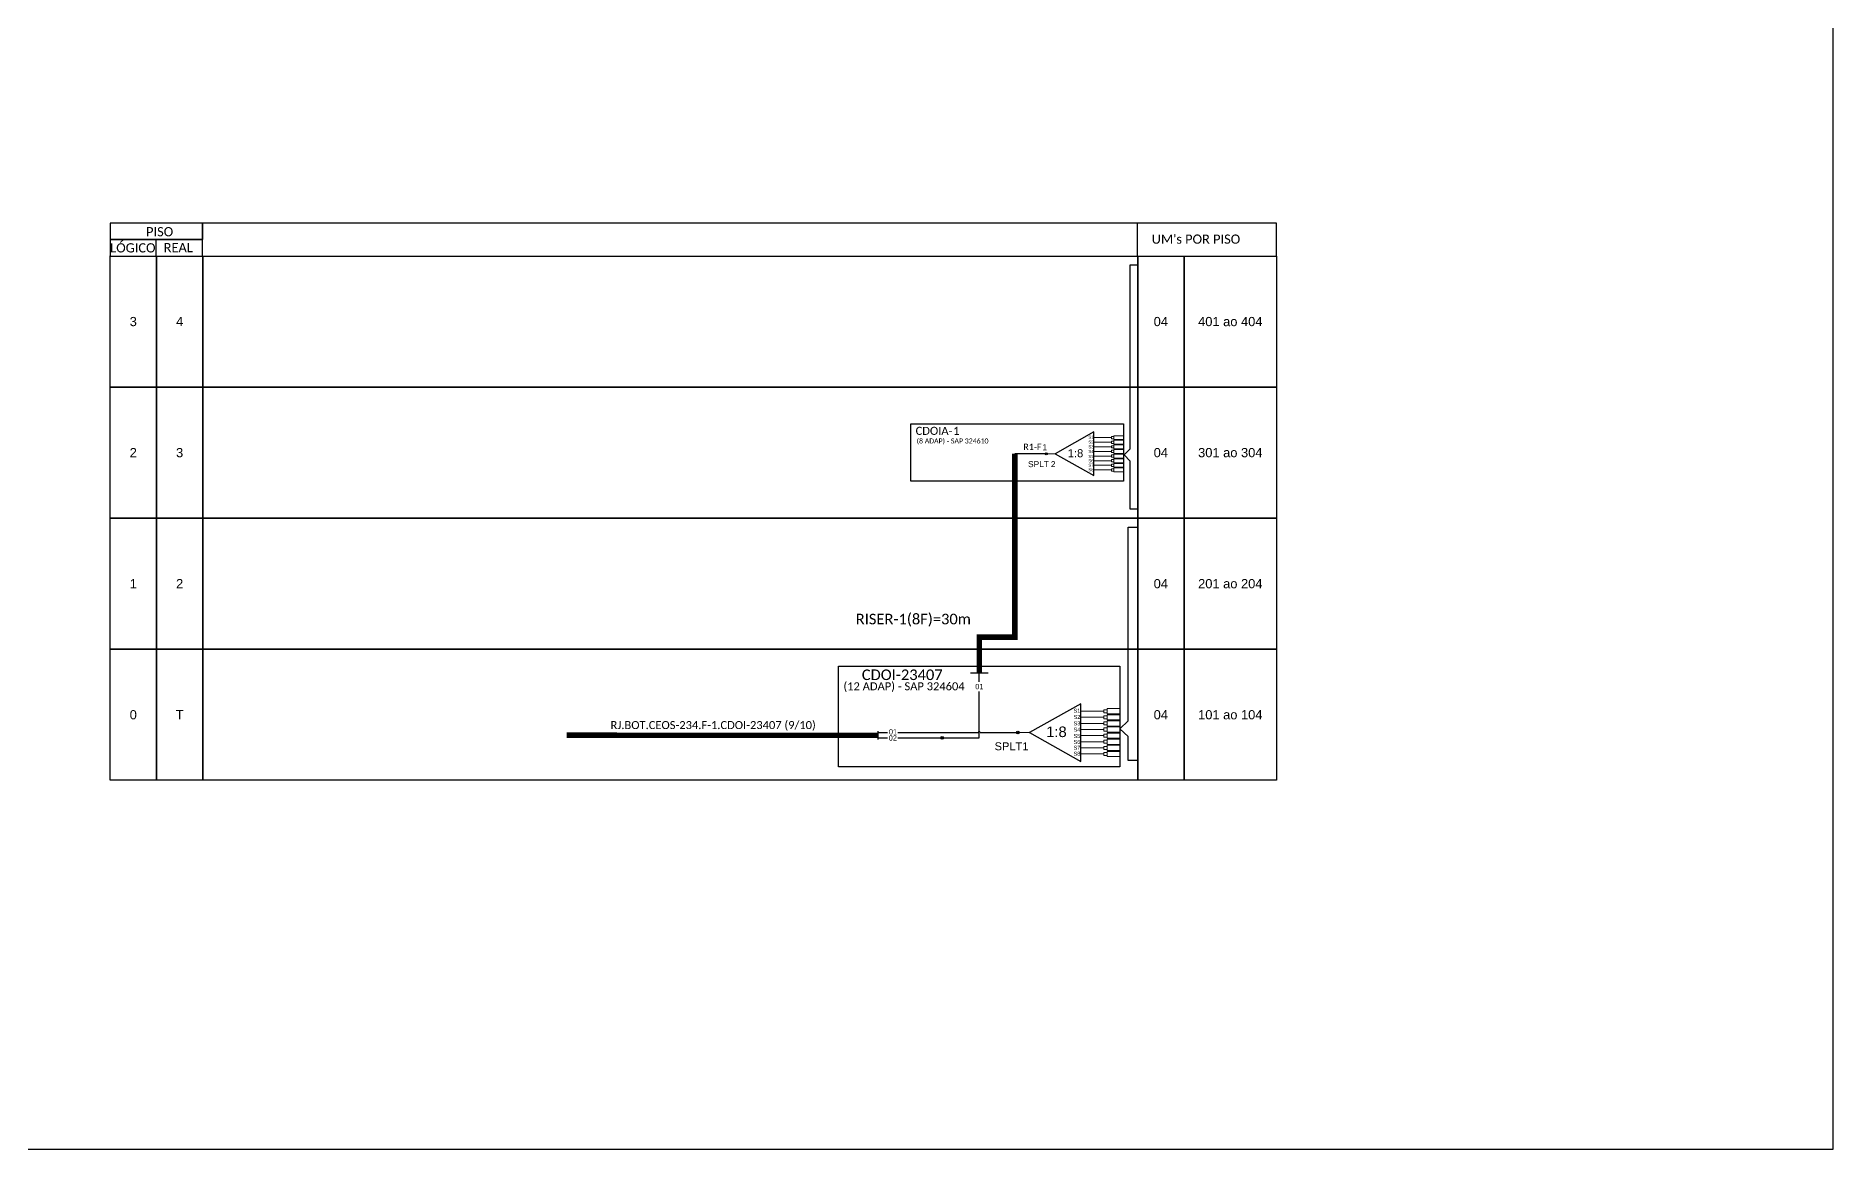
# Model space of a CAD drawing. Extents: x -89 to 749, y 705 to 1299.
# Drawn here: x 417.3 to 749.2, y 705 to 910.6 of the extents above; entities that cross this region are included whole.
import ezdxf
from ezdxf.enums import TextEntityAlignment as Align

# ---------------------------------------------------------------- set-up
doc = ezdxf.new("R2010")
doc.units = 0
doc.styles.add('ARIAL', font='arial.ttf')
doc.styles.add('WMF-Calibri0', font='calibri.ttf')

# ---------------------------------------------------------------- blocks, each defined once
blk = doc.blocks.new('SPLT_1-8_SC-APC')
at = {"color": 1}
blk.add_lwpolyline([(-7.37, -2.1), (-17.04, -7.55), (-7.37, -13), (-7.37, -2.1)], dxfattribs=at)
at = {"color": 3, "lineweight": 0}
for points in [[(-2.99, -3.51), (-7.37, -3.51)], [(-2.41, -3.02), (-2.41, -4)], [(-2.41, -3.02), (0, -3.02)], [(-2.41, -4), (0, -4)], [(-2.41, -4.17), (-2.41, -5.16)], [(-2.41, -4.17), (0, -4.17)], [(-7.37, -4.66), (-2.99, -4.66)], [(-7.37, -5.82), (-2.99, -5.82)], [(-7.37, -6.97), (-2.99, -6.97)], [(-7.37, -8.12), (-2.99, -8.12)], [(-2.41, -5.16), (0, -5.16)], [(-2.41, -5.32), (-2.41, -6.31)], [(-2.41, -5.32), (0, -5.32)], [(-2.41, -6.31), (0, -6.31)], [(-2.41, -6.48), (-2.41, -7.46)], [(-2.41, -6.48), (0, -6.48)], [(-2.41, -7.46), (0, -7.46)], [(-2.41, -7.63), (-2.41, -8.62)], [(-2.41, -7.63), (0, -7.63)], [(-2.41, -8.62), (0, -8.62)], [(-2.41, -8.78), (-2.41, -9.77)], [(-2.41, -8.78), (0, -8.78)], [(-7.37, -9.28), (-2.99, -9.28)], [(-7.37, -10.43), (-2.99, -10.43)], [(-7.37, -11.58), (-2.99, -11.58)], [(-2.41, -9.77), (0, -9.77)], [(-2.41, -9.94), (-2.41, -10.92)], [(-2.41, -9.94), (0, -9.94)], [(-2.41, -10.92), (0, -10.92)], [(-2.41, -11.09), (-2.41, -12.08)], [(-2.41, -11.09), (0, -11.09)], [(-2.41, -12.08), (0, -12.08)]]:
    blk.add_lwpolyline(points, dxfattribs=at)
for points in [[(-2.99, -3.22), (-2.41, -3.22), (-2.41, -3.8), (-2.99, -3.8)], [(-2.99, -4.38), (-2.41, -4.38), (-2.41, -4.95), (-2.99, -4.95)], [(-2.99, -5.53), (-2.41, -5.53), (-2.41, -6.1), (-2.99, -6.1)], [(-2.99, -6.68), (-2.41, -6.68), (-2.41, -7.26), (-2.99, -7.26)], [(-2.99, -7.84), (-2.41, -7.84), (-2.41, -8.41), (-2.99, -8.41)], [(-2.99, -8.99), (-2.41, -8.99), (-2.41, -9.56), (-2.99, -9.56)], [(-2.99, -10.14), (-2.41, -10.14), (-2.41, -10.72), (-2.99, -10.72)], [(-2.99, -11.3), (-2.41, -11.3), (-2.41, -11.87), (-2.99, -11.87)]]:
    blk.add_lwpolyline(points, close=True, dxfattribs=at)
at = {"color": 1, "lineweight": 0}
blk.add_lwpolyline([(-17.04, -7.55), (-19.26, -7.55)], dxfattribs=at)
at = {"color": 1, "style": 'ARIAL'}
for s, height, p in [('S1', 0.75, (-8.74, -3.78)), ('S2', 0.75, (-8.74, -4.97)), ('1:8', 2, (-13.91, -8.4)), ('S3', 0.75, (-8.74, -6.18)), ('S4', 0.75, (-8.74, -7.36)), ('S5', 0.75, (-8.74, -8.57)), ('S6', 0.75, (-8.74, -9.69)), ('S7', 0.75, (-8.74, -10.78)), ('S8', 0.75, (-8.74, -11.9))]:
    blk.add_text(s, height=height, dxfattribs=at).set_placement(p)

msp = doc.modelspace()

# ---------------------------------------------------------------- hatches: boundary and pattern name
h = msp.add_hatch(color=3)
h.dxf.hatch_style = 1
edge = h.paths.add_edge_path()
edge.add_arc((603.94, 833.41), 0.189, 0, 360)

# ---------------------------------------------------------------- linework, layer by layer
at = {"color": 1}
for p, q in [((565.57, 794.17), (617.51, 794.17)), ((565.57, 775.62), (565.57, 794.17)), ((617.51, 794.17), (617.51, 775.62)), ((610.31, 787.25), (600.86, 781.92)), ((610.31, 776.6), (610.31, 787.25)), ((572.81, 782.2), (572.81, 780.67)), ((600.86, 781.92), (610.31, 776.6)), ((617.51, 775.62), (565.57, 775.62))]:
    msp.add_line(p, q, dxfattribs=at)
at = {"color": 5}
for p, q in [((589.93, 792.96), (593.18, 792.96)), ((591.55, 791.31), (591.55, 792.96)), ((591.55, 780.94), (591.55, 789.49)), ((584.69, 780.94), (591.55, 780.94))]:
    msp.add_line(p, q, dxfattribs=at)
at = {"color": 3, "lineweight": 0}
for p, q in [((614.59, 785.87), (610.31, 785.87)), ((610.31, 784.74), (614.59, 784.74)), ((610.31, 783.61), (614.59, 783.61)), ((614.59, 786.15), (615.15, 786.15)), ((614.59, 785.59), (614.59, 786.15)), ((615.15, 785.59), (614.59, 785.59)), ((614.59, 785.02), (615.15, 785.02)), ((614.59, 784.46), (614.59, 785.02)), ((615.15, 784.46), (614.59, 784.46)), ((614.59, 783.89), (615.15, 783.89)), ((614.59, 783.33), (614.59, 783.89)), ((615.15, 783.33), (614.59, 783.33)), ((615.15, 786.35), (615.15, 785.39)), ((615.15, 786.35), (617.51, 786.35)), ((615.15, 786.15), (615.15, 785.59)), ((615.15, 785.39), (617.51, 785.39)), ((615.15, 785.22), (615.15, 784.26)), ((615.15, 785.22), (617.51, 785.22)), ((615.15, 785.02), (615.15, 784.46)), ((615.15, 784.26), (617.51, 784.26)), ((615.15, 784.1), (615.15, 783.13)), ((615.15, 784.1), (617.51, 784.1)), ((615.15, 783.89), (615.15, 783.33)), ((610.31, 782.49), (614.59, 782.49)), ((610.31, 781.36), (614.59, 781.36)), ((610.31, 780.23), (614.59, 780.23)), ((614.59, 782.77), (615.15, 782.77)), ((614.59, 782.21), (614.59, 782.77)), ((615.15, 782.21), (614.59, 782.21)), ((614.59, 781.64), (615.15, 781.64)), ((614.59, 781.08), (614.59, 781.64)), ((615.15, 781.08), (614.59, 781.08)), ((614.59, 780.51), (615.15, 780.51)), ((614.59, 779.95), (614.59, 780.51)), ((615.15, 783.13), (617.51, 783.13)), ((615.15, 782.97), (615.15, 782)), ((615.15, 782.97), (617.51, 782.97)), ((615.15, 782.77), (615.15, 782.21)), ((615.15, 782), (617.51, 782)), ((615.15, 781.84), (615.15, 780.88)), ((615.15, 781.84), (617.51, 781.84)), ((615.15, 781.64), (615.15, 781.08)), ((615.15, 780.88), (617.51, 780.88)), ((615.15, 780.71), (615.15, 779.75)), ((615.15, 780.71), (617.51, 780.71)), ((615.15, 780.51), (615.15, 779.95)), ((610.31, 779.1), (614.59, 779.1)), ((610.31, 777.98), (614.59, 777.98)), ((615.15, 779.95), (614.59, 779.95)), ((614.59, 779.38), (615.15, 779.38)), ((614.59, 778.82), (614.59, 779.38)), ((615.15, 778.82), (614.59, 778.82)), ((614.59, 778.26), (615.15, 778.26)), ((614.59, 777.7), (614.59, 778.26)), ((615.15, 777.7), (614.59, 777.7)), ((615.15, 779.75), (617.51, 779.75)), ((615.15, 779.59), (615.15, 778.62)), ((615.15, 779.59), (617.51, 779.59)), ((615.15, 779.38), (615.15, 778.82)), ((615.15, 778.62), (617.51, 778.62)), ((615.15, 778.46), (615.15, 777.49)), ((615.15, 778.46), (617.51, 778.46)), ((615.15, 778.26), (615.15, 777.7)), ((615.15, 777.49), (617.51, 777.49))]:
    msp.add_line(p, q, dxfattribs=at)
at = {"color": 3}
for p, q in [((572.81, 781.92), (574.63, 781.92)), ((576.51, 781.92), (591.35, 781.92)), ((591.74, 781.92), (598.68, 781.92))]:
    msp.add_line(p, q, dxfattribs=at)
at = {"color": 2}
for p, q in [((572.81, 780.94), (574.63, 780.94)), ((576.52, 780.94), (584.69, 780.94))]:
    msp.add_line(p, q, dxfattribs=at)
at = {"color": 1, "lineweight": 0}
msp.add_line((600.86, 781.92), (598.68, 781.92), dxfattribs=at)
for points in [[(-89.32, 705.02), (749.25, 705.02), (749.25, 1299.02), (-89.32, 1299.02), (-89.32, 705.02)], [(439.56, 869.92), (439.56, 872.96)], [(448.12, 869.92), (646.48, 869.92), (646.48, 876), (448.12, 876), (448.12, 876), (448.12, 872.96)], [(620.79, 869.92), (620.79, 876)]]:
    msp.add_lwpolyline(points)
for points in [[(431.01, 872.96), (448.12, 872.96), (448.12, 876), (431.01, 876)], [(431.01, 869.92), (448.12, 869.92), (448.12, 872.96), (431.01, 872.96)], [(431.04, 869.92), (439.59, 869.92), (439.59, 845.72), (431.04, 845.72)], [(439.59, 869.92), (448.14, 869.92), (448.14, 845.72), (439.59, 845.72)], [(448.14, 869.92), (620.82, 869.92), (620.82, 845.72), (448.14, 845.72)], [(620.82, 869.92), (629.37, 869.92), (629.37, 845.72), (620.82, 845.72)], [(629.37, 869.92), (646.48, 869.92), (646.48, 845.72), (629.37, 845.72)], [(431.04, 845.72), (439.59, 845.72), (439.59, 821.52), (431.04, 821.52)], [(439.59, 845.72), (448.14, 845.72), (448.14, 821.52), (439.59, 821.52)], [(448.14, 845.72), (620.82, 845.72), (620.82, 821.52), (448.14, 821.52)], [(620.82, 845.72), (629.37, 845.72), (629.37, 821.52), (620.82, 821.52)], [(629.37, 845.72), (646.48, 845.72), (646.48, 821.52), (629.37, 821.52)], [(431.04, 821.52), (439.59, 821.52), (439.59, 797.32), (431.04, 797.32)], [(439.59, 821.52), (448.14, 821.52), (448.14, 797.32), (439.59, 797.32)], [(448.14, 821.52), (620.82, 821.52), (620.82, 797.32), (448.14, 797.32)], [(620.82, 821.52), (629.37, 821.52), (629.37, 797.32), (620.82, 797.32)], [(629.37, 821.52), (646.48, 821.52), (646.48, 797.32), (629.37, 797.32)], [(431.04, 797.32), (439.59, 797.32), (439.59, 773.11), (431.04, 773.11)], [(439.59, 797.32), (448.14, 797.32), (448.14, 773.11), (439.59, 773.11)], [(448.14, 797.32), (620.82, 797.32), (620.82, 773.11), (448.14, 773.11)], [(620.82, 797.32), (629.37, 797.32), (629.37, 773.11), (620.82, 773.11)], [(629.37, 797.32), (646.48, 797.32), (646.48, 773.11), (629.37, 773.11)]]:
    msp.add_lwpolyline(points, close=True)
at = {"color": 3}
for points in [[(620.67, 823.2), (619.45, 823.2), (619.44, 832.07), (618.29, 833.18), (619.44, 834.3), (619.44, 868.28), (620.66, 868.28)], [(620.66, 776.74), (619.04, 776.74), (619.04, 781.17), (617.51, 782.64), (619.05, 784.12), (619.05, 819.87), (620.66, 819.87)]]:
    msp.add_lwpolyline(points, dxfattribs=at)
at = {"color": 1}
msp.add_lwpolyline([(578.93, 838.91), (618.2, 838.91), (618.2, 828.33), (578.93, 828.33)], close=True, dxfattribs=at)
at = {"color": 5, "const_width": 1}
msp.add_lwpolyline([(598.13, 833.41), (598.13, 799.54), (591.55, 799.54), (591.55, 792.96)], dxfattribs=at)
at = {"color": 5}
msp.add_lwpolyline([(603.94, 833.41), (598.13, 833.41)], dxfattribs=at)
at = {"color": 1, "const_width": 1}
msp.add_lwpolyline([(515.35, 781.44), (572.81, 781.43)], dxfattribs=at)
at = {"color": 3}
for centre, radius in [((603.94, 833.41), 0.189), ((584.69, 780.94), 0.251), ((598.68, 781.92), 0.251)]:
    msp.add_circle(centre, radius, dxfattribs=at)
msp.add_arc((591.55, 781.92), 0.198, 0, 180, dxfattribs=at)
for p in [(431.04, 869.92), (431.04, 845.72), (431.04, 821.52), (431.04, 797.32), (600.86, 781.92)]:
    msp.add_point(p)
at = {"color": 3, "linetype": 'Continuous'}
for points in [[(584.52, 780.77), (584.44, 780.94), (584.52, 781.12)], [(584.69, 780.69), (584.52, 781.12), (584.69, 781.2)], [(584.52, 780.77), (584.52, 781.12), (584.69, 780.69)], [(584.69, 780.69), (584.69, 781.2), (584.87, 780.77)], [(584.87, 780.77), (584.69, 781.2), (584.87, 781.12)], [(584.87, 780.77), (584.87, 781.12), (584.94, 780.94)], [(598.5, 781.75), (598.43, 781.92), (598.5, 782.1)], [(598.68, 781.67), (598.5, 782.1), (598.68, 782.17)], [(598.5, 781.75), (598.5, 782.1), (598.68, 781.67)], [(598.68, 781.67), (598.68, 782.17), (598.86, 781.75)], [(598.86, 781.75), (598.68, 782.17), (598.86, 782.1)], [(598.86, 781.75), (598.86, 782.1), (598.93, 781.92)]]:
    msp.add_solid(points, dxfattribs=at)

# ---------------------------------------------------------------- block references
at = {"color": 3, "xscale": 0.7391304347826088, "yscale": 0.7391304347826088, "zscale": 0.7391304347826088}
msp.add_blockref('SPLT_1-8_SC-APC', (618.18, 838.98), dxfattribs=at)

# ---------------------------------------------------------------- texts
at = {"style": 'WMF-Calibri0'}
for s, p in [('     PISO', (434.68, 873.56)), ("UM's POR PISO", (623.4, 872.19)), ('  LÓGICO', (429.84, 870.58)), ('    REAL', (438.53, 870.62))]:
    msp.add_text(s, height=1.7, dxfattribs=at).set_placement(p)
at = {"style": 'ARIAL'}
for s, height, p in [('3', 1.7, (435.31, 857.82)), ('4', 1.7, (443.87, 857.82)), ('04', 1.7, (625.09, 857.82)), ('401 ao 404', 1.7, (637.92, 857.82)), ('2', 1.7, (435.31, 833.62)), ('3', 1.7, (443.87, 833.62)), ('04', 1.7, (625.09, 833.62)), ('301 ao 304', 1.7, (637.92, 833.62)), ('1', 1.7, (435.31, 809.42)), ('2', 1.7, (443.87, 809.42)), ('04', 1.7, (625.09, 809.42)), ('201 ao 204', 1.7, (637.92, 809.42)), ('01', 0.978, (591.57, 790.42)), ('0', 1.7, (435.31, 785.22)), ('T', 1.7, (443.87, 785.22)), ('04', 1.7, (625.09, 785.22)), ('101 ao 104', 1.7, (637.92, 785.22)), ('02', 0.978, (575.59, 780.92)), ('01', 0.978, (575.62, 782.07))]:
    msp.add_text(s, height=height, dxfattribs=at).set_placement(p, align=Align.MIDDLE_CENTER)
at = {"color": 1}
for s, height, style, p in [('CDOIA-', 1.478, 'WMF-Calibri0', (579.8, 836.9)), ('1', 1.48, 'WMF-Calibri0', (586.74, 836.9)), ('CDOI-23407', 1.955, 'WMF-Calibri0', (569.86, 791.62)), ('RJ.BOT.CEOS-234.F-1.CDOI-23407 (9/10)', 1.4783, 'WMF-Calibri0', (523.46, 782.57)), ('S1', 0.733, 'ARIAL', (608.97, 785.6)), ('S2', 0.733, 'ARIAL', (608.97, 784.45)), ('S3', 0.733, 'ARIAL', (608.97, 783.26)), ('1:8', 1.955, 'ARIAL', (603.91, 781.09)), ('S4', 0.733, 'ARIAL', (608.97, 782.11)), ('S5', 0.733, 'ARIAL', (608.97, 780.92)), ('S6', 0.733, 'ARIAL', (608.97, 779.83)), ('S7', 0.733, 'ARIAL', (608.97, 778.76)), ('S8', 0.733, 'ARIAL', (608.97, 777.66))]:
    msp.add_text(s, height=height, dxfattribs=dict(at, style=style)).set_placement(p)
at = {"color": 1, "style": 'WMF-Calibri0'}
for s, height, p in [('(8 ADAP) - SAP 324610', 0.9239, (586.63, 835.31)), ('(12 ADAP) - SAP 324604', 1.4783, (577.66, 789.73))]:
    msp.add_text(s, height=height, dxfattribs=at).set_placement(p, align=Align.CENTER)
at = {"color": 5, "style": 'WMF-Calibri0'}
for s, height, p in [('R1-F', 1.183, (599.7, 834.09)), ('RISER-1(8F)=30m', 1.9555, (568.74, 801.91))]:
    msp.add_text(s, height=height, dxfattribs=at).set_placement(p)
at = {"color": 5, "style": 'ARIAL'}
msp.add_text('1', height=1.11, dxfattribs=at).set_placement((603.67, 834.06), align=Align.CENTER)
at = {"color": 7, "style": 'ARIAL'}
for s, height, p in [('SPLT', 1.109, (602.5, 830.94)), ('2', 1.11, (605.21, 830.94))]:
    msp.add_text(s, height=height, dxfattribs=at).set_placement(p, align=Align.CENTER)
at = {"style": 'ARIAL'}
msp.add_text('SPLT1', height=1.467, dxfattribs=at).set_placement((597.52, 778.66), align=Align.CENTER)

doc.saveas('drawing.dxf')
